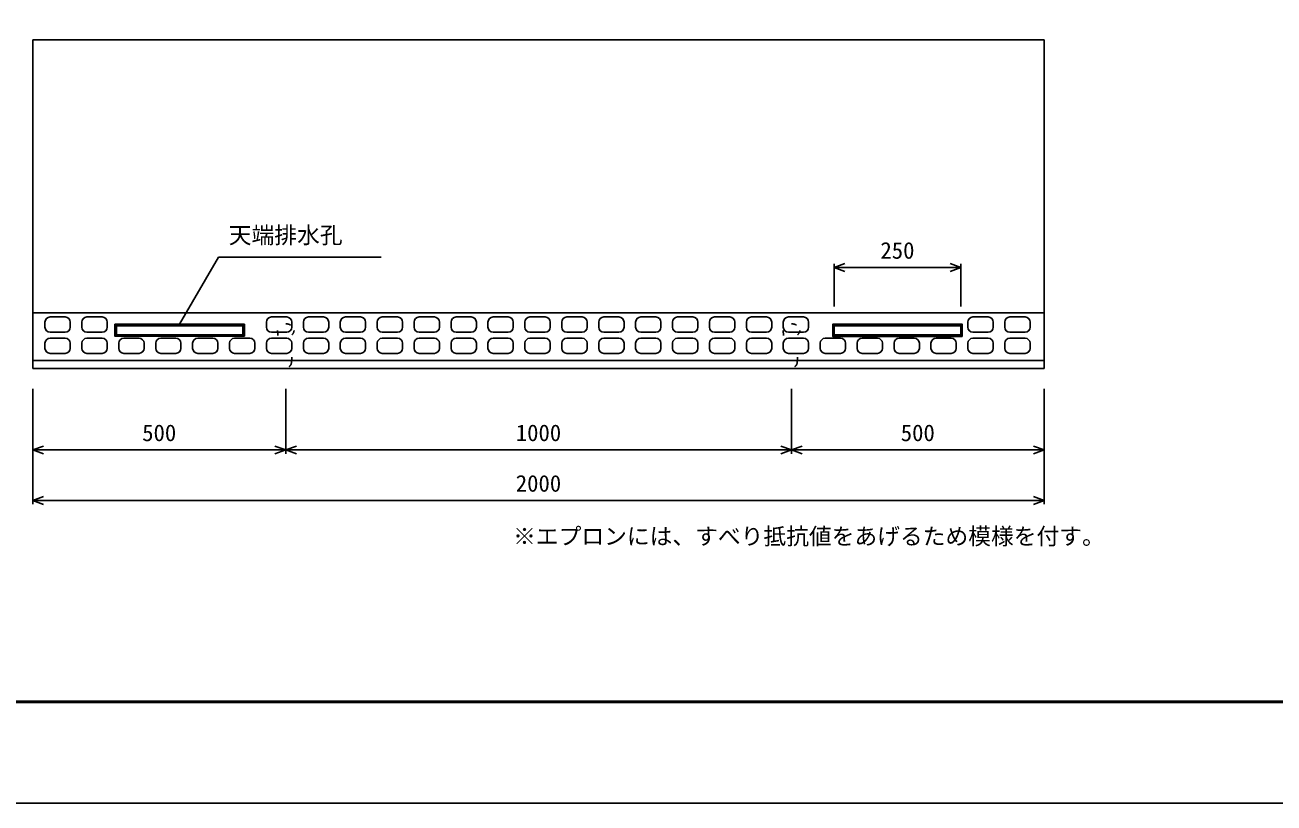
# Model space of a CAD drawing. Units: millimetres, scale not verified. Extents: x -12600 to 12600, y -5940 to 5940.
# Drawn here: x -10770 to -8300, y -5940 to -4401 of the extents above; entities that cross this region are included whole.
import ezdxf
from ezdxf.enums import TextEntityAlignment as Align

# ---------------------------------------------------------------- set-up
doc = ezdxf.new("R2010")
doc.units = ezdxf.units.MM
doc.header["$LTSCALE"] = 40
doc.linetypes.add('DOTTED', pattern=[1.75, 0.25, -1.5])
for name, color, linetype, lineweight in [('0-0_DIM', 7, 'Continuous', 25), ('0-1_Defpoints', 5, 'Continuous', 25), ('0-2_HATCH', 6, 'Continuous', 25), ('0-5_OUTLINE', 3, 'Continuous', 25), ('0-6_OUTLINE2', 4, 'DOTTED', 25), ('0-7_TXT', 7, 'Continuous', 25), ('0-8_WAKU', 3, 'Continuous', 25)]:
    doc.layers.add(name, color=color, linetype=linetype, lineweight=lineweight)
doc.styles.add('ＭＳ ゴシック', font='')
doc.styles.get('ＭＳ ゴシック').set_extended_font_data('MS Gothic')

msp = doc.modelspace()

# ---------------------------------------------------------------- linework, layer by layer
at = {"layer": '0-0_DIM'}
for p, q in [((-10463.95, -4992.72), (-10387.38, -4860.09)), ((-10387.38, -4860.09), (-10065.43, -4860.09)), ((-9169.54, -4873.16), (-9169.54, -4957.67)), ((-8919.54, -4880.66), (-9169.54, -4880.66)), ((-8919.54, -4873.16), (-8919.54, -4957.67)), ((-10754.31, -5349.02), (-10754.31, -5120.52)), ((-10254.31, -5249.02), (-10254.31, -5120.52)), ((-9254.31, -5249.02), (-9254.31, -5120.52)), ((-8754.31, -5349.02), (-8754.31, -5120.52)), ((-10254.31, -5241.52), (-10754.31, -5241.52)), ((-10254.31, -5241.52), (-9254.31, -5241.52)), ((-8754.31, -5241.52), (-9254.31, -5241.52)), ((-8754.31, -5341.52), (-10754.31, -5341.52))]:
    msp.add_line(p, q, dxfattribs=at)
for points in [[(-9148.4, -4888.35), (-9169.54, -4880.66), (-9148.4, -4872.96)], [(-8940.68, -4888.35), (-8919.54, -4880.66), (-8940.68, -4872.96)], [(-10733.17, -5233.82), (-10754.31, -5241.52), (-10733.17, -5249.21)], [(-10275.46, -5233.82), (-10254.31, -5241.52), (-10275.46, -5249.21)], [(-10233.17, -5233.82), (-10254.31, -5241.52), (-10233.17, -5249.21)], [(-9275.46, -5233.82), (-9254.31, -5241.52), (-9275.46, -5249.21)], [(-9233.17, -5233.82), (-9254.31, -5241.52), (-9233.17, -5249.21)], [(-8775.46, -5233.82), (-8754.31, -5241.52), (-8775.46, -5249.21)], [(-10733.17, -5333.82), (-10754.31, -5341.52), (-10733.17, -5349.21)], [(-8775.46, -5349.21), (-8754.31, -5341.52), (-8775.46, -5333.82)]]:
    msp.add_lwpolyline(points, dxfattribs=at)
at = {"layer": '0-1_Defpoints'}
msp.add_lwpolyline([(-12600, -5940), (-4200, -5940), (-4200, 0), (-12600, 0)], close=True, dxfattribs=at)
at = {"layer": '0-2_HATCH'}
for p, q in [((-10730.31, -4988.52), (-10730.31, -4998.52)), ((-10720.31, -4978.52), (-10690.31, -4978.52)), ((-10680.31, -4998.52), (-10680.31, -4988.52)), ((-10657.31, -4988.52), (-10657.31, -4998.52)), ((-10647.31, -4978.52), (-10617.31, -4978.52)), ((-10607.31, -4998.52), (-10607.31, -4988.52)), ((-10292.31, -4988.52), (-10292.31, -4998.52)), ((-10282.31, -4978.52), (-10252.31, -4978.52)), ((-10242.31, -4998.52), (-10242.31, -4988.52)), ((-10219.31, -4988.52), (-10219.31, -4998.52)), ((-10209.31, -4978.52), (-10179.31, -4978.52)), ((-10169.31, -4998.52), (-10169.31, -4988.52)), ((-10146.31, -4988.52), (-10146.31, -4998.52)), ((-10136.31, -4978.52), (-10106.31, -4978.52)), ((-10096.31, -4998.52), (-10096.31, -4988.52)), ((-10073.31, -4988.52), (-10073.31, -4998.52)), ((-10063.31, -4978.52), (-10033.31, -4978.52)), ((-10023.31, -4998.52), (-10023.31, -4988.52)), ((-10000.31, -4988.52), (-10000.31, -4998.52)), ((-9990.31, -4978.52), (-9960.31, -4978.52)), ((-9950.31, -4998.52), (-9950.31, -4988.52)), ((-9927.31, -4988.52), (-9927.31, -4998.52)), ((-9917.31, -4978.52), (-9887.31, -4978.52)), ((-9877.31, -4998.52), (-9877.31, -4988.52)), ((-9854.31, -4988.52), (-9854.31, -4998.52)), ((-9844.31, -4978.52), (-9814.31, -4978.52)), ((-9804.31, -4998.52), (-9804.31, -4988.52)), ((-9781.31, -4988.52), (-9781.31, -4998.52)), ((-9771.31, -4978.52), (-9741.31, -4978.52)), ((-9731.31, -4998.52), (-9731.31, -4988.52)), ((-9708.31, -4988.52), (-9708.31, -4998.52)), ((-9698.31, -4978.52), (-9668.31, -4978.52)), ((-9658.31, -4998.52), (-9658.31, -4988.52)), ((-9635.31, -4988.52), (-9635.31, -4998.52)), ((-9625.31, -4978.52), (-9595.31, -4978.52)), ((-9585.31, -4998.52), (-9585.31, -4988.52)), ((-9562.31, -4988.52), (-9562.31, -4998.52)), ((-9552.31, -4978.52), (-9522.31, -4978.52)), ((-9512.31, -4998.52), (-9512.31, -4988.52)), ((-9489.31, -4988.52), (-9489.31, -4998.52)), ((-9479.31, -4978.52), (-9449.31, -4978.52)), ((-9439.31, -4998.52), (-9439.31, -4988.52)), ((-9416.31, -4988.52), (-9416.31, -4998.52)), ((-9406.31, -4978.52), (-9376.31, -4978.52)), ((-9366.31, -4998.52), (-9366.31, -4988.52)), ((-9343.31, -4988.52), (-9343.31, -4998.52)), ((-9333.31, -4978.52), (-9303.31, -4978.52)), ((-9293.31, -4998.52), (-9293.31, -4988.52)), ((-9270.31, -4988.52), (-9270.31, -4998.52)), ((-9260.31, -4978.52), (-9230.31, -4978.52)), ((-9220.31, -4998.52), (-9220.31, -4988.52)), ((-8905.31, -4988.52), (-8905.31, -4998.52)), ((-8895.31, -4978.52), (-8865.31, -4978.52)), ((-8855.31, -4998.52), (-8855.31, -4988.52)), ((-8832.31, -4988.52), (-8832.31, -4998.52)), ((-8822.31, -4978.52), (-8792.31, -4978.52)), ((-8782.31, -4998.52), (-8782.31, -4988.52)), ((-10690.31, -5008.52), (-10720.31, -5008.52)), ((-10617.31, -5008.52), (-10647.31, -5008.52)), ((-10252.31, -5008.52), (-10282.31, -5008.52)), ((-10179.31, -5008.52), (-10209.31, -5008.52)), ((-10106.31, -5008.52), (-10136.31, -5008.52)), ((-10033.31, -5008.52), (-10063.31, -5008.52)), ((-9960.31, -5008.52), (-9990.31, -5008.52)), ((-9887.31, -5008.52), (-9917.31, -5008.52)), ((-9814.31, -5008.52), (-9844.31, -5008.52)), ((-9741.31, -5008.52), (-9771.31, -5008.52)), ((-9668.31, -5008.52), (-9698.31, -5008.52)), ((-9595.31, -5008.52), (-9625.31, -5008.52)), ((-9522.31, -5008.52), (-9552.31, -5008.52)), ((-9449.31, -5008.52), (-9479.31, -5008.52)), ((-9376.31, -5008.52), (-9406.31, -5008.52)), ((-9303.31, -5008.52), (-9333.31, -5008.52)), ((-9230.31, -5008.52), (-9260.31, -5008.52)), ((-8865.31, -5008.52), (-8895.31, -5008.52)), ((-8792.31, -5008.52), (-8822.31, -5008.52)), ((-10730.31, -5030.52), (-10730.31, -5040.52)), ((-10720.31, -5020.52), (-10690.31, -5020.52)), ((-10680.31, -5040.52), (-10680.31, -5030.52)), ((-10657.31, -5030.52), (-10657.31, -5040.52)), ((-10647.31, -5020.52), (-10617.31, -5020.52)), ((-10607.31, -5040.52), (-10607.31, -5030.52)), ((-10584.31, -5030.52), (-10584.31, -5040.52)), ((-10574.31, -5020.52), (-10544.31, -5020.52)), ((-10534.31, -5040.52), (-10534.31, -5030.52)), ((-10511.31, -5030.52), (-10511.31, -5040.52)), ((-10501.31, -5020.52), (-10471.31, -5020.52)), ((-10461.31, -5040.52), (-10461.31, -5030.52)), ((-10438.31, -5030.52), (-10438.31, -5040.52)), ((-10428.31, -5020.52), (-10398.31, -5020.52)), ((-10388.31, -5040.52), (-10388.31, -5030.52)), ((-10365.31, -5030.52), (-10365.31, -5040.52)), ((-10355.31, -5020.52), (-10325.31, -5020.52)), ((-10315.31, -5040.52), (-10315.31, -5030.52)), ((-10292.31, -5030.52), (-10292.31, -5040.52)), ((-10282.31, -5020.52), (-10252.31, -5020.52)), ((-10242.31, -5040.52), (-10242.31, -5030.52)), ((-10219.31, -5030.52), (-10219.31, -5040.52)), ((-10209.31, -5020.52), (-10179.31, -5020.52)), ((-10169.31, -5040.52), (-10169.31, -5030.52)), ((-10146.31, -5030.52), (-10146.31, -5040.52)), ((-10136.31, -5020.52), (-10106.31, -5020.52)), ((-10096.31, -5040.52), (-10096.31, -5030.52)), ((-10073.31, -5030.52), (-10073.31, -5040.52)), ((-10063.31, -5020.52), (-10033.31, -5020.52)), ((-10023.31, -5040.52), (-10023.31, -5030.52)), ((-10000.31, -5030.52), (-10000.31, -5040.52)), ((-9990.31, -5020.52), (-9960.31, -5020.52)), ((-9950.31, -5040.52), (-9950.31, -5030.52)), ((-9927.31, -5030.52), (-9927.31, -5040.52)), ((-9917.31, -5020.52), (-9887.31, -5020.52)), ((-9877.31, -5040.52), (-9877.31, -5030.52)), ((-9854.31, -5030.52), (-9854.31, -5040.52)), ((-9844.31, -5020.52), (-9814.31, -5020.52)), ((-9804.31, -5040.52), (-9804.31, -5030.52)), ((-9781.31, -5030.52), (-9781.31, -5040.52)), ((-9771.31, -5020.52), (-9741.31, -5020.52)), ((-9731.31, -5040.52), (-9731.31, -5030.52)), ((-9708.31, -5030.52), (-9708.31, -5040.52)), ((-9698.31, -5020.52), (-9668.31, -5020.52)), ((-9658.31, -5040.52), (-9658.31, -5030.52)), ((-9635.31, -5030.52), (-9635.31, -5040.52)), ((-9625.31, -5020.52), (-9595.31, -5020.52)), ((-9585.31, -5040.52), (-9585.31, -5030.52)), ((-9562.31, -5030.52), (-9562.31, -5040.52)), ((-9552.31, -5020.52), (-9522.31, -5020.52)), ((-9512.31, -5040.52), (-9512.31, -5030.52)), ((-9489.31, -5030.52), (-9489.31, -5040.52)), ((-9479.31, -5020.52), (-9449.31, -5020.52)), ((-9439.31, -5040.52), (-9439.31, -5030.52)), ((-9416.31, -5030.52), (-9416.31, -5040.52)), ((-9406.31, -5020.52), (-9376.31, -5020.52)), ((-9366.31, -5040.52), (-9366.31, -5030.52)), ((-9343.31, -5030.52), (-9343.31, -5040.52)), ((-9333.31, -5020.52), (-9303.31, -5020.52)), ((-9293.31, -5040.52), (-9293.31, -5030.52)), ((-9270.31, -5030.52), (-9270.31, -5040.52)), ((-9230.31, -5020.52), (-9260.31, -5020.52)), ((-9220.31, -5040.52), (-9220.31, -5030.52)), ((-9197.31, -5030.52), (-9197.31, -5040.52)), ((-9187.31, -5020.52), (-9157.31, -5020.52)), ((-9147.31, -5040.52), (-9147.31, -5030.52)), ((-9124.31, -5030.52), (-9124.31, -5040.52)), ((-9114.31, -5020.52), (-9084.31, -5020.52)), ((-9074.31, -5040.52), (-9074.31, -5030.52)), ((-9051.31, -5030.52), (-9051.31, -5040.52)), ((-9041.31, -5020.52), (-9011.31, -5020.52)), ((-9001.31, -5040.52), (-9001.31, -5030.52)), ((-8978.31, -5030.52), (-8978.31, -5040.52)), ((-8968.31, -5020.52), (-8938.31, -5020.52)), ((-8928.31, -5040.52), (-8928.31, -5030.52)), ((-8905.31, -5030.52), (-8905.31, -5040.52)), ((-8895.31, -5020.52), (-8865.31, -5020.52)), ((-8855.31, -5040.52), (-8855.31, -5030.52)), ((-8832.31, -5030.52), (-8832.31, -5040.52)), ((-8822.31, -5020.52), (-8792.31, -5020.52)), ((-8782.31, -5040.52), (-8782.31, -5030.52)), ((-10690.31, -5050.52), (-10720.31, -5050.52)), ((-10617.31, -5050.52), (-10647.31, -5050.52)), ((-10544.31, -5050.52), (-10574.31, -5050.52)), ((-10471.31, -5050.52), (-10501.31, -5050.52)), ((-10398.31, -5050.52), (-10428.31, -5050.52)), ((-10325.31, -5050.52), (-10355.31, -5050.52)), ((-10252.31, -5050.52), (-10282.31, -5050.52)), ((-10179.31, -5050.52), (-10209.31, -5050.52)), ((-10106.31, -5050.52), (-10136.31, -5050.52)), ((-10033.31, -5050.52), (-10063.31, -5050.52)), ((-9960.31, -5050.52), (-9990.31, -5050.52)), ((-9887.31, -5050.52), (-9917.31, -5050.52)), ((-9814.31, -5050.52), (-9844.31, -5050.52)), ((-9741.31, -5050.52), (-9771.31, -5050.52)), ((-9668.31, -5050.52), (-9698.31, -5050.52)), ((-9595.31, -5050.52), (-9625.31, -5050.52)), ((-9522.31, -5050.52), (-9552.31, -5050.52)), ((-9449.31, -5050.52), (-9479.31, -5050.52)), ((-9376.31, -5050.52), (-9406.31, -5050.52)), ((-9303.31, -5050.52), (-9333.31, -5050.52)), ((-9230.31, -5050.52), (-9260.31, -5050.52)), ((-9157.31, -5050.52), (-9187.31, -5050.52)), ((-9084.31, -5050.52), (-9114.31, -5050.52)), ((-9011.31, -5050.52), (-9041.31, -5050.52)), ((-8938.31, -5050.52), (-8968.31, -5050.52)), ((-8865.31, -5050.52), (-8895.31, -5050.52)), ((-8792.31, -5050.52), (-8822.31, -5050.52))]:
    msp.add_line(p, q, dxfattribs=at)
for centre, start, end in [((-10720.31, -4988.52), 90, 180), ((-10690.31, -4988.52), 0, 90), ((-10647.31, -4988.52), 90, 180), ((-10617.31, -4988.52), 0, 90), ((-10282.31, -4988.52), 90, 180), ((-10252.31, -4988.52), 0, 90), ((-10209.31, -4988.52), 90, 180), ((-10179.31, -4988.52), 0, 90), ((-10136.31, -4988.52), 90, 180), ((-10106.31, -4988.52), 0, 90), ((-10063.31, -4988.52), 90, 180), ((-10033.31, -4988.52), 0, 90), ((-9990.31, -4988.52), 90, 180), ((-9960.31, -4988.52), 0, 90), ((-9917.31, -4988.52), 90, 180), ((-9887.31, -4988.52), 0, 90), ((-9844.31, -4988.52), 90, 180), ((-9814.31, -4988.52), 0, 90), ((-9771.31, -4988.52), 90, 180), ((-9741.31, -4988.52), 0, 90), ((-9698.31, -4988.52), 90, 180), ((-9668.31, -4988.52), 0, 90), ((-9625.31, -4988.52), 90, 180), ((-9595.31, -4988.52), 0, 90), ((-9552.31, -4988.52), 90, 180), ((-9522.31, -4988.52), 0, 90), ((-9479.31, -4988.52), 90, 180), ((-9449.31, -4988.52), 0, 90), ((-9406.31, -4988.52), 90, 180), ((-9376.31, -4988.52), 0, 90), ((-9333.31, -4988.52), 90, 180), ((-9303.31, -4988.52), 0, 90), ((-9260.31, -4988.52), 90, 180), ((-9230.31, -4988.52), 0, 90), ((-8895.31, -4988.52), 90, 180), ((-8865.31, -4988.52), 0, 90), ((-8822.31, -4988.52), 90, 180), ((-8792.31, -4988.52), 0, 90), ((-10720.31, -4998.52), 180, 270), ((-10690.31, -4998.52), 270, 0), ((-10647.31, -4998.52), 180, 270), ((-10617.31, -4998.52), 270, 0), ((-10282.31, -4998.52), 180, 270), ((-10252.31, -4998.52), 270, 0), ((-10209.31, -4998.52), 180, 270), ((-10179.31, -4998.52), 270, 0), ((-10136.31, -4998.52), 180, 270), ((-10106.31, -4998.52), 270, 0), ((-10063.31, -4998.52), 180, 270), ((-10033.31, -4998.52), 270, 0), ((-9990.31, -4998.52), 180, 270), ((-9960.31, -4998.52), 270, 0), ((-9917.31, -4998.52), 180, 270), ((-9887.31, -4998.52), 270, 0), ((-9844.31, -4998.52), 180, 270), ((-9814.31, -4998.52), 270, 0), ((-9771.31, -4998.52), 180, 270), ((-9741.31, -4998.52), 270, 0), ((-9698.31, -4998.52), 180, 270), ((-9668.31, -4998.52), 270, 0), ((-9625.31, -4998.52), 180, 270), ((-9595.31, -4998.52), 270, 0), ((-9552.31, -4998.52), 180, 270), ((-9522.31, -4998.52), 270, 0), ((-9479.31, -4998.52), 180, 270), ((-9449.31, -4998.52), 270, 0), ((-9406.31, -4998.52), 180, 270), ((-9376.31, -4998.52), 270, 0), ((-9333.31, -4998.52), 180, 270), ((-9303.31, -4998.52), 270, 0), ((-9260.31, -4998.52), 180, 270), ((-9230.31, -4998.52), 270, 0), ((-8895.31, -4998.52), 180, 270), ((-8865.31, -4998.52), 270, 0), ((-8822.31, -4998.52), 180, 270), ((-8792.31, -4998.52), 270, 0), ((-10720.31, -5030.52), 90, 180), ((-10690.31, -5030.52), 0, 90), ((-10647.31, -5030.52), 90, 180), ((-10617.31, -5030.52), 0, 90), ((-10574.31, -5030.52), 90, 180), ((-10544.31, -5030.52), 0, 90), ((-10501.31, -5030.52), 90, 180), ((-10471.31, -5030.52), 0, 90), ((-10428.31, -5030.52), 90, 180), ((-10398.31, -5030.52), 0, 90), ((-10355.31, -5030.52), 90, 180), ((-10325.31, -5030.52), 0, 90), ((-10282.31, -5030.52), 90, 180), ((-10252.31, -5030.52), 0, 90), ((-10209.31, -5030.52), 90, 180), ((-10179.31, -5030.52), 0, 90), ((-10136.31, -5030.52), 90, 180), ((-10106.31, -5030.52), 0, 90), ((-10063.31, -5030.52), 90, 180), ((-10033.31, -5030.52), 0, 90), ((-9990.31, -5030.52), 90, 180), ((-9960.31, -5030.52), 0, 90), ((-9917.31, -5030.52), 90, 180), ((-9887.31, -5030.52), 0, 90), ((-9844.31, -5030.52), 90, 180), ((-9814.31, -5030.52), 0, 90), ((-9771.31, -5030.52), 90, 180), ((-9741.31, -5030.52), 0, 90), ((-9698.31, -5030.52), 90, 180), ((-9668.31, -5030.52), 0, 90), ((-9625.31, -5030.52), 90, 180), ((-9595.31, -5030.52), 0, 90), ((-9552.31, -5030.52), 90, 180), ((-9522.31, -5030.52), 0, 90), ((-9479.31, -5030.52), 90, 180), ((-9449.31, -5030.52), 0, 90), ((-9406.31, -5030.52), 90, 180), ((-9376.31, -5030.52), 0, 90), ((-9333.31, -5030.52), 90, 180), ((-9303.31, -5030.52), 0, 90), ((-9260.31, -5030.52), 90, 180), ((-9230.31, -5030.52), 0, 90), ((-9187.31, -5030.52), 90, 180), ((-9157.31, -5030.52), 0, 90), ((-9114.31, -5030.52), 90, 180), ((-9084.31, -5030.52), 0, 90), ((-9041.31, -5030.52), 90, 180), ((-9011.31, -5030.52), 0, 90), ((-8968.31, -5030.52), 90, 180), ((-8938.31, -5030.52), 0, 90), ((-8895.31, -5030.52), 90, 180), ((-8865.31, -5030.52), 0, 90), ((-8822.31, -5030.52), 90, 180), ((-8792.31, -5030.52), 0, 90), ((-10720.31, -5040.52), 180, 270), ((-10690.31, -5040.52), 270, 0), ((-10647.31, -5040.52), 180, 270), ((-10617.31, -5040.52), 270, 0), ((-10574.31, -5040.52), 180, 270), ((-10544.31, -5040.52), 270, 0), ((-10501.31, -5040.52), 180, 270), ((-10471.31, -5040.52), 270, 0), ((-10428.31, -5040.52), 180, 270), ((-10398.31, -5040.52), 270, 0), ((-10355.31, -5040.52), 180, 270), ((-10325.31, -5040.52), 270, 0), ((-10282.31, -5040.52), 180, 270), ((-10252.31, -5040.52), 270, 0), ((-10209.31, -5040.52), 180, 270), ((-10179.31, -5040.52), 270, 0), ((-10136.31, -5040.52), 180, 270), ((-10106.31, -5040.52), 270, 0), ((-10063.31, -5040.52), 180, 270), ((-10033.31, -5040.52), 270, 0), ((-9990.31, -5040.52), 180, 270), ((-9960.31, -5040.52), 270, 0), ((-9917.31, -5040.52), 180, 270), ((-9887.31, -5040.52), 270, 0), ((-9844.31, -5040.52), 180, 270), ((-9814.31, -5040.52), 270, 0), ((-9771.31, -5040.52), 180, 270), ((-9741.31, -5040.52), 270, 0), ((-9698.31, -5040.52), 180, 270), ((-9668.31, -5040.52), 270, 0), ((-9625.31, -5040.52), 180, 270), ((-9595.31, -5040.52), 270, 0), ((-9552.31, -5040.52), 180, 270), ((-9522.31, -5040.52), 270, 0), ((-9479.31, -5040.52), 180, 270), ((-9449.31, -5040.52), 270, 0), ((-9406.31, -5040.52), 180, 270), ((-9376.31, -5040.52), 270, 0), ((-9333.31, -5040.52), 180, 270), ((-9303.31, -5040.52), 270, 0), ((-9260.31, -5040.52), 180, 270), ((-9230.31, -5040.52), 270, 0), ((-9187.31, -5040.52), 180, 270), ((-9157.31, -5040.52), 270, 0), ((-9114.31, -5040.52), 180, 270), ((-9084.31, -5040.52), 270, 0), ((-9041.31, -5040.52), 180, 270), ((-9011.31, -5040.52), 270, 0), ((-8968.31, -5040.52), 180, 270), ((-8938.31, -5040.52), 270, 0), ((-8895.31, -5040.52), 180, 270), ((-8865.31, -5040.52), 270, 0), ((-8822.31, -5040.52), 180, 270), ((-8792.31, -5040.52), 270, 0)]:
    msp.add_arc(centre, 10, start, end, dxfattribs=at)
at = {"layer": '0-5_OUTLINE'}
for p, q in [((-10754.31, -5080.52), (-10754.31, -4430.52)), ((-8754.31, -4430.52), (-10754.31, -4430.52)), ((-8754.31, -5080.52), (-8754.31, -4430.52)), ((-10754.31, -4970.52), (-8754.31, -4970.52)), ((-10588.95, -4995.72), (-10338.95, -4995.72)), ((-10588.95, -4995.72), (-10588.95, -5013.72)), ((-10338.95, -4995.72), (-10335.95, -4992.72)), ((-10338.95, -4995.72), (-10338.95, -5013.72)), ((-9169.54, -4995.77), (-8919.54, -4995.77)), ((-9169.54, -4995.77), (-9169.54, -5013.77)), ((-8919.54, -4995.77), (-8916.54, -4992.77)), ((-8919.54, -4995.77), (-8919.54, -5013.77)), ((-10591.95, -5016.72), (-10335.95, -5016.72)), ((-10588.95, -5013.72), (-10338.95, -5013.72)), ((-10338.95, -5013.72), (-10335.95, -5016.72)), ((-9172.54, -5016.77), (-8916.54, -5016.77)), ((-9169.54, -5013.77), (-8919.54, -5013.77)), ((-8919.54, -5013.77), (-8916.54, -5016.77)), ((-8754.31, -5064.52), (-10754.31, -5064.52)), ((-8754.31, -5080.52), (-10754.31, -5080.52))]:
    msp.add_line(p, q, dxfattribs=at)
for points in [[(-10591.95, -4992.72), (-10591.95, -5016.72), (-10588.95, -5013.72)], [(-10588.95, -4995.72), (-10591.95, -4992.72), (-10335.95, -4992.72), (-10335.95, -5016.72)], [(-9172.54, -4992.77), (-9172.54, -5016.77), (-9169.54, -5013.77)], [(-9169.54, -4995.77), (-9172.54, -4992.77), (-8916.54, -4992.77), (-8916.54, -5016.77)]]:
    msp.add_lwpolyline(points, dxfattribs=at)
at = {"layer": '0-6_OUTLINE2'}
for p, q in [((-10270.81, -5005.02), (-10265.81, -5067.92)), ((-10242.81, -5067.92), (-10237.81, -5005.02)), ((-9270.81, -5005.02), (-9265.81, -5067.92)), ((-9242.81, -5067.92), (-9237.81, -5005.02))]:
    msp.add_line(p, q, dxfattribs=at)
for centre, major_axis, ratio in [((-10254.31, -5005.02), (16.5, 0), 0.79), ((-9254.31, -5005.02), (16.5, 0), 0.79), ((-10254.31, -5067.92), (11.5, 0), 0.95), ((-9254.31, -5067.92), (11.5, 0), 0.95)]:
    msp.add_ellipse(centre, major_axis=major_axis, ratio=ratio, dxfattribs=at)
at = {"layer": '0-8_WAKU', "lineweight": 50}
msp.add_lwpolyline([(-12400, -5740), (-4400, -5740), (-4400, -200), (-12400, -200)], close=True, dxfattribs=at)

# ---------------------------------------------------------------- texts
at = {"layer": '0-0_DIM', "style": 'ＭＳ ゴシック'}
for s, p in [('天端排水孔', (-10366.81, -4842.92)), ('250', (-9078.29, -4873.16)), ('500', (-10538.06, -5234.02)), ('1000', (-9799.31, -5234.02)), ('500', (-9038.06, -5234.02)), ('2000', (-9799.31, -5334.02))]:
    msp.add_text(s, height=32.99, dxfattribs=at).set_placement(p, align=Align.BOTTOM_LEFT)
at = {"layer": '0-7_TXT', "style": 'ＭＳ ゴシック'}
msp.add_text('※エプロンには、すべり抵抗値をあげるため模様を付す。', height=32.99, dxfattribs=at).set_placement((-9804.62, -5438.65), align=Align.BOTTOM_LEFT)

doc.saveas('drawing.dxf')
